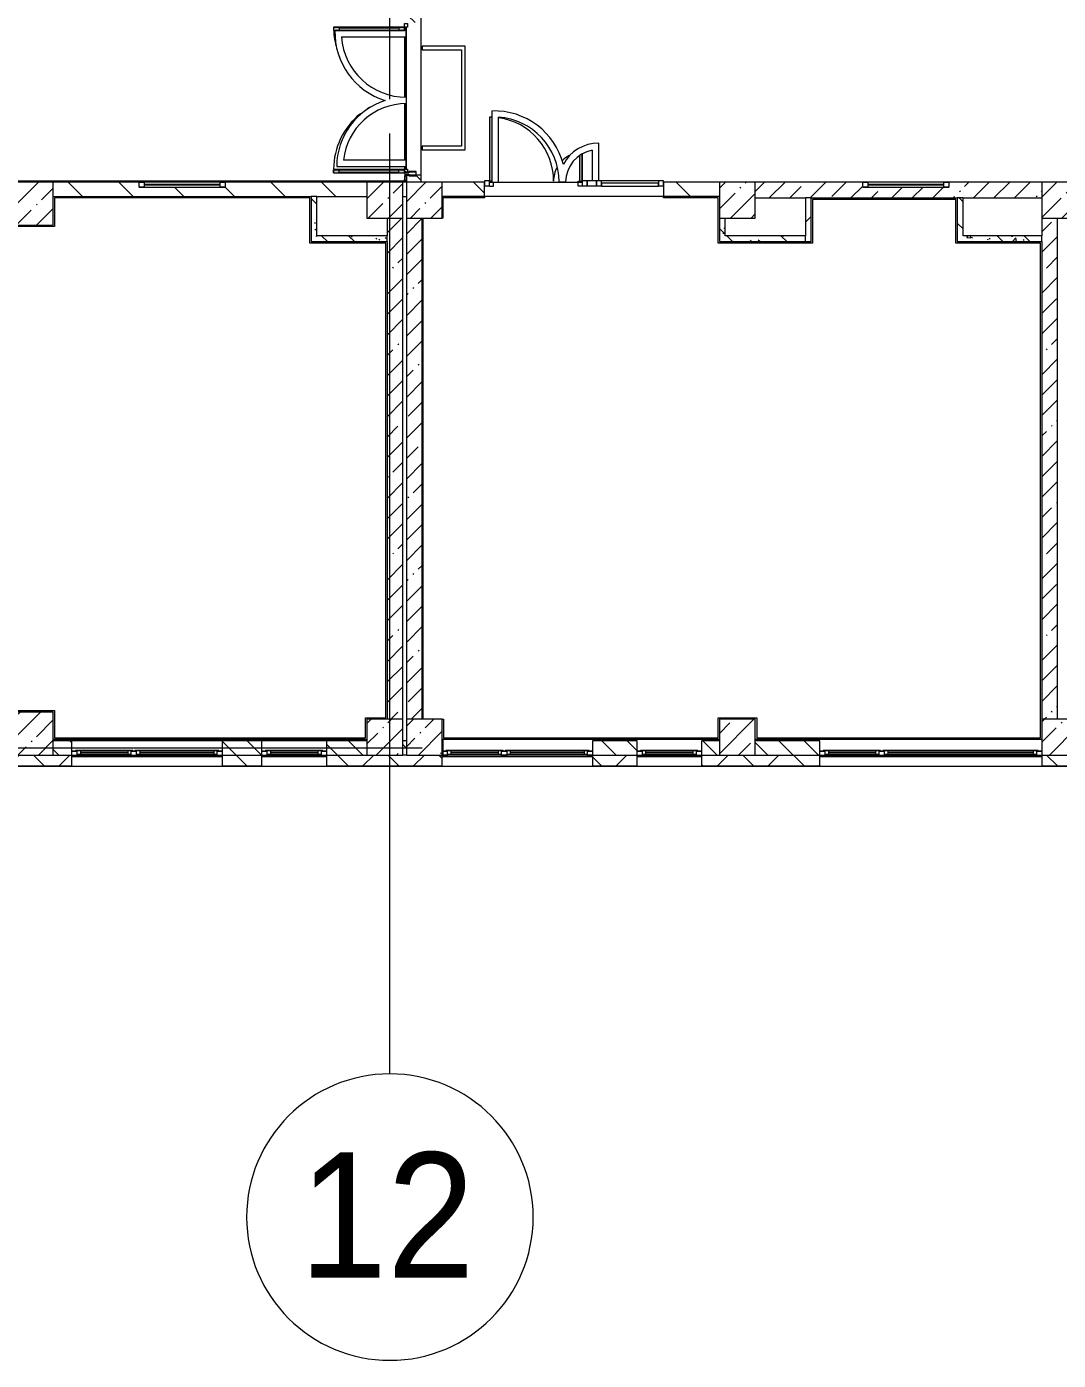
# Model space of a CAD drawing. Header units: millimetres. Extents: x 81682 to 274809, y -8553 to 29000.
# Drawn here: x 181039 to 195439, y -8553 to 10072 of the extents above; entities that cross this region are included whole.
import ezdxf

# ---------------------------------------------------------------- set-up
doc = ezdxf.new("R2010")
doc.units = ezdxf.units.MM
doc.linetypes.add('Осевая', pattern=[3175, 635, -476.25, 1587.5, -476.25])
for name, color, linetype, lineweight, true_color in [('A-DETL-GENF-3', 7, 'Continuous', 5, 0xaaaaaa), ('A-DETL-GENF-4', 7, 'Continuous', 5, 0xe2e2e2), ('A-DOOR-3', 7, 'Continuous', 5, 0xe2e2e2), ('A-DOOR-4', 7, 'Continuous', 5, 0xaaaaaa), ('A-FLOR-2', 7, 'Continuous', 5, 0xaaaaaa), ('I-WALL-4', 7, 'Continuous', 5, 0x787878)]:
    doc.layers.add(name, color=color, linetype=linetype, lineweight=lineweight, true_color=true_color)
for name, color, linetype, lineweight in [('A-GLAZ-3', 7, 'Continuous', 5), ('A-GLAZ-CURT-2', 7, 'Continuous', 5), ('A-GLAZ-CWMG-2', 7, 'Continuous', 5), ('A-WALL', 7, 'Continuous', 9), ('A-WALL-7', 7, 'Continuous', 5), ('I-WALL-2', 7, 'Continuous', 5), ('S-COLS-1', 7, 'Continuous', 5), ('Оси', 7, 'Continuous', 9), ('Оси-1', 7, 'Continuous', 20), ('Оси-2', 7, 'Осевая', 9)]:
    doc.layers.add(name, color=color, linetype=linetype, lineweight=lineweight)
doc.styles.add('Arial_1', font='arial.ttf', dxfattribs={"width": 0.9, "height": 1750})
pattern_1 = [(45, (147798.7, 0), (-285.123, 285.123), []), (45, (148083.8, 0), (-285.123, 285.123), [504.031, -100.806, 16.764, -84.042])]
pattern_2 = [(135, (147798.7, 0), (-377.171, -377.171), [533.4, -88.9, 17.78, -88.9]), (135, (147798.7, 376.94), (-377.171, -377.171), []), (50, (147798.7, 0), (637.6445, -55.7866), [66.675, -733.425]), (355, (147798.7, 0), (-123.349, 668.699), [53.34, -586.74]), (100.451, (147851.8, -4.65), (514.299, 612.908), [56.665, -623.315]), (46.184, (147798.7, 177.8), (948.776, -147.15), [100.012, -1100.137]), (96.636, (147877.8, 165.5), (830.909, 865.997), [84.998, -934.973]), (351.184, (147798.7, 177.8), (830.918, 865.988), [80.01, -880.11]), (21, (147887.6, 133.35), (530.6506, -357.928), [66.675, -733.425]), (326, (147887.6, 133.35), (216.308, 644.6585), [53.34, -586.74]), (71.451, (147931.8, 103.5), (746.9596, 286.724), [56.665, -623.315]), (37.5, (147798.7, 0), (10.8105, 295.9426), [16.764, -562.864, 16.764, -578.866, -588.962]), (37.5, (147798.7, 0), (10.8105, 295.9426), [-1175.258, 16.764, -572.198]), (7.5, (147798.7, 0), (233.8692, 350.6318), [16.764, -322.834, 16.764, -549.529, -224.472]), (7.5, (147798.7, 0), (233.8692, 350.6318), [-905.891, 16.764, -207.708]), (327.5, (147600.44, 0), (474.5678, -20.0513), [16.764, -205.486, 16.764, -676.656, -920.115]), (327.5, (147600.44, 0), (474.5678, -20.0513), [-915.67, 16.764, -903.351]), (317.5, (147511.54, 0), (518.452, 88.9934), [16.764, -272.161, 16.764, -443.738, -653.415]), (317.5, (147511.54, 0), (518.452, 88.9934), [-749.427, 16.764, -636.651])]
pattern_3 = [(135, (147798.7, 0), (-353.5534, -353.5534), [])]

# ---------------------------------------------------------------- blocks, each defined once
blk = doc.blocks.new('BSC_Колонна _Прямоугольная - 500х500-23286270-3_7_3_птичка')
at = {"layer": 'S-COLS-1'}
h = blk.add_hatch(dxfattribs=at)
h.set_pattern_fill('FP_54', color=256, style=0, pattern_type=2)
h.set_pattern_definition([(45, (-38790, -7650), (-285.123, 285.123), []), (45, (-38504.88, -7650), (-285.123, 285.123), [504.031, -100.806, 16.764, -84.042])])
h.paths.add_polyline_path([(-250, -250), (250, -250), (250, 250), (-250, 250), (-250, 100)])
for p, q in [((250, 250), (-250, 250)), ((-250, 250), (-250, -250)), ((250, -250), (250, 250)), ((-250, -250), (250, -250))]:
    blk.add_line(p, q, dxfattribs=at)
blk = doc.blocks.new('BSC_Колонна _Прямоугольная - 500х500-V51-3_7_3_птичка')
at = {"layer": 'S-COLS-1'}
h = blk.add_hatch(dxfattribs=at)
h.set_pattern_fill('FP_55', color=256, style=0, pattern_type=2)
h.set_pattern_definition([(45, (-43160, -7650), (-285.123, 285.123), []), (45, (-42874.88, -7650), (-285.123, 285.123), [504.031, -100.806, 16.764, -84.042])])
h.paths.add_polyline_path([(-250, -250), (250, -250), (250, 250), (-250, 250)])
for p, q in [((250, 250), (-250, 250)), ((-250, 250), (-250, -250)), ((250, -250), (250, 250)), ((-250, -250), (250, -250))]:
    blk.add_line(p, q, dxfattribs=at)
blk = doc.blocks.new('BSC_Колонна _Прямоугольная - 500х500-V52-3_7_3_птичка')
at = {"layer": 'S-COLS-1'}
h = blk.add_hatch(dxfattribs=at)
h.set_pattern_fill('FP_56', color=256, style=0, pattern_type=2)
h.set_pattern_definition([(45, (-47660, -7650), (-285.123, 285.123), []), (45, (-47374.88, -7650), (-285.123, 285.123), [504.031, -100.806, 16.764, -84.042])])
h.paths.add_polyline_path([(-113, -250), (250, -250), (250, 250), (-250, 250), (-250, -250)])
for p, q in [((250, 250), (-250, 250)), ((-250, 250), (-250, -250)), ((250, -250), (250, 250)), ((-250, -250), (250, -250))]:
    blk.add_line(p, q, dxfattribs=at)
blk = doc.blocks.new('BSC_Колонна _Прямоугольная - 500х500-V57-3_7_3_птичка')
at = {"layer": 'S-COLS-1'}
h = blk.add_hatch(dxfattribs=at)
h.set_pattern_fill('FP_61', color=256, style=0, pattern_type=2)
h.set_pattern_definition([(45, (-38790, -150), (-285.123, 285.123), []), (45, (-38504.88, -150), (-285.123, 285.123), [504.031, -100.806, 16.764, -84.042])])
h.paths.add_polyline_path([(-250, -250), (250, -250), (250, 250), (-250, 250), (-250, 80)])
for p, q in [((250, 250), (-250, 250)), ((-250, 250), (-250, -250)), ((250, -250), (250, 250)), ((-250, -250), (250, -250))]:
    blk.add_line(p, q, dxfattribs=at)
blk = doc.blocks.new('BSC_Колонна _Прямоугольная - 500х500-V58-3_7_3_птичка')
at = {"layer": 'S-COLS-1'}
h = blk.add_hatch(dxfattribs=at)
h.set_pattern_fill('FP_62', color=256, style=0, pattern_type=2)
h.set_pattern_definition([(45, (-43160, -150), (-285.123, 285.123), []), (45, (-42874.88, -150), (-285.123, 285.123), [504.031, -100.806, 16.764, -84.042])])
h.paths.add_polyline_path([(-250, -250), (250, -250), (250, 250), (-250, 250)])
for p, q in [((250, 250), (-250, 250)), ((-250, 250), (-250, -250)), ((250, -250), (250, 250)), ((-250, -250), (250, -250))]:
    blk.add_line(p, q, dxfattribs=at)
blk = doc.blocks.new('BSC_Колонна _Прямоугольная - 500х500-V59-3_7_3_птичка')
at = {"layer": 'S-COLS-1'}
h = blk.add_hatch(dxfattribs=at)
h.set_pattern_fill('FP_63', color=256, style=0, pattern_type=2)
h.set_pattern_definition([(45, (-47660, -150), (-285.123, 285.123), []), (45, (-47374.88, -150), (-285.123, 285.123), [504.031, -100.806, 16.764, -84.042])])
h.paths.add_polyline_path([(-250, -250), (250, -250), (250, 250), (-250, 250)])
for p, q in [((250, 250), (-250, 250)), ((-250, 250), (-250, -250)), ((250, -250), (250, 250)), ((-250, -250), (250, -250))]:
    blk.add_line(p, q, dxfattribs=at)
blk = doc.blocks.new('BSC_Колонна _Прямоугольная - 600х600-V75-3_7_3_птичка')
at = {"layer": 'S-COLS-1'}
h = blk.add_hatch(dxfattribs=at)
h.set_pattern_fill('FP_87', color=256, style=0, pattern_type=2)
h.set_pattern_definition([(45, (-33310, -7600), (-285.123, 285.123), []), (45, (-33024.88, -7600), (-285.123, 285.123), [504.031, -100.806, 16.764, -84.042])])
h.paths.add_polyline_path([(-300, -300), (300, -300), (300, 300), (-300, 300), (-300, 150)])
for p, q in [((300, 300), (-300, 300)), ((-300, 300), (-300, -300)), ((300, -300), (300, 300)), ((-300, -300), (300, -300))]:
    blk.add_line(p, q, dxfattribs=at)
blk = doc.blocks.new('BSC_Колонна _Прямоугольная - 600х600-V76-3_7_3_птичка')
at = {"layer": 'S-COLS-1'}
h = blk.add_hatch(dxfattribs=at)
h.set_pattern_fill('FP_88', color=256, style=0, pattern_type=2)
h.set_pattern_definition([(45, (-33310, -200), (-285.123, 285.123), []), (45, (-33024.88, -200), (-285.123, 285.123), [504.031, -100.806, 16.764, -84.042])])
h.paths.add_polyline_path([(-300, -300), (300, -300), (300, 300), (-300, 300), (-300, 30)])
for p, q in [((300, 300), (-300, 300)), ((-300, 300), (-300, -300)), ((300, -300), (300, 300)), ((-300, -300), (300, -300))]:
    blk.add_line(p, q, dxfattribs=at)
blk = doc.blocks.new('120_Окно_СКБ_2Ст - 120_Окно_СКБ_2Ст 2100х2400 _мал створка справа_-22446225-3_7_3_птичка')
at = {"layer": 'A-GLAZ-3'}
for p, q in [((-1050, -127), (-1050, -57)), ((-1050, -57), (-980, -57)), ((1050, -57), (-1050, -57)), ((-980, -127), (-1050, -127)), ((-1050, -127), (-1000, -127)), ((-980, -127), (-1000, -127)), ((-1000, -127), (-1000, -137)), ((-1000, -137), (170, -137)), ((170, -137), (-1000, -137)), ((-980, -57), (-980, -127)), ((150, -87), (-980, -87)), ((-980, -87), (-980, -127)), ((-930, -137), (-930, -87)), ((-930, -107), (100, -107)), ((100, -117), (-930, -117)), ((100, -137), (100, -87)), ((150, -127), (150, -57)), ((150, -57), (220, -57)), ((150, -127), (150, -87)), ((220, -127), (150, -127)), ((170, -127), (150, -127)), ((170, -127), (200, -127)), ((170, -137), (170, -127)), ((220, -127), (200, -127)), ((200, -127), (200, -137)), ((200, -137), (1000, -137)), ((1000, -137), (200, -137)), ((220, -57), (220, -127)), ((980, -87), (220, -87)), ((220, -87), (220, -127)), ((270, -137), (270, -87)), ((270, -107), (930, -107)), ((930, -117), (270, -117)), ((930, -137), (930, -87)), ((980, -127), (980, -57)), ((980, -57), (1050, -57)), ((980, -127), (980, -87)), ((1050, -127), (980, -127)), ((1000, -127), (980, -127)), ((1000, -127), (1050, -127)), ((1000, -137), (1000, -127)), ((1050, -57), (1050, -127))]:
    blk.add_line(p, q, dxfattribs=at)
blk = doc.blocks.new('120_Окно_СКБ_1Ст - 120_Окно_СКБ_1Ст 900х2500_h_-22445987-3_7_3_птичка')
at = {"layer": 'A-GLAZ-3'}
for p, q in [((-450, -127), (-450, -57)), ((-450, -57), (-380, -57)), ((450, -57), (-450, -57)), ((-380, -127), (-450, -127)), ((-450, -127), (-400, -127)), ((-380, -127), (-400, -127)), ((-400, -127), (-400, -137)), ((-400, -137), (400, -137)), ((400, -137), (-400, -137)), ((-380, -57), (-380, -127)), ((380, -87), (-380, -87)), ((-380, -87), (-380, -127)), ((-330, -137), (-330, -87)), ((-330, -107), (330, -107)), ((330, -117), (-330, -117)), ((330, -137), (330, -87)), ((380, -127), (380, -57)), ((380, -57), (450, -57)), ((380, -127), (380, -87)), ((450, -127), (380, -127)), ((400, -127), (380, -127)), ((400, -127), (450, -127)), ((400, -137), (400, -127)), ((450, -57), (450, -127))]:
    blk.add_line(p, q, dxfattribs=at)
blk = doc.blocks.new('120_Окно_СКБ_2Ст - 120_Окно_СКБ_2Ст 3100х2500 _мал_створка слева_ 2-V81-3_7_3_птичка')
at = {"layer": 'A-GLAZ-3'}
for p, q in [((-1550, -127), (-1550, -57)), ((-1550, -57), (-1480, -57)), ((1550, -57), (-1550, -57)), ((-1480, -127), (-1550, -127)), ((-1550, -127), (-1500, -127)), ((-1480, -127), (-1500, -127)), ((-1500, -127), (-1500, -137)), ((-1500, -137), (670, -137)), ((670, -137), (-1500, -137)), ((-1480, -57), (-1480, -127)), ((650, -87), (-1480, -87)), ((-1480, -87), (-1480, -127)), ((-1430, -137), (-1430, -87)), ((-1430, -107), (600, -107)), ((600, -117), (-1430, -117)), ((600, -137), (600, -87)), ((650, -127), (650, -57)), ((650, -57), (720, -57)), ((650, -127), (650, -87)), ((720, -127), (650, -127)), ((670, -127), (650, -127)), ((670, -127), (700, -127)), ((670, -137), (670, -127)), ((720, -127), (700, -127)), ((700, -127), (700, -137)), ((700, -137), (1500, -137)), ((1500, -137), (700, -137)), ((720, -57), (720, -127)), ((1480, -87), (720, -87)), ((720, -87), (720, -127)), ((770, -137), (770, -87)), ((770, -107), (1430, -107)), ((1430, -117), (770, -117)), ((1430, -137), (1430, -87)), ((1480, -127), (1480, -57)), ((1480, -57), (1550, -57)), ((1480, -127), (1480, -87)), ((1550, -127), (1480, -127)), ((1500, -127), (1480, -127)), ((1500, -127), (1550, -127)), ((1500, -137), (1500, -127)), ((1550, -57), (1550, -127))]:
    blk.add_line(p, q, dxfattribs=at)
blk = doc.blocks.new('120_Окно_СКБ_2Ст - 120_Окно_СКБ_2Ст 2100х2400 _мал створка справа_-V82-3_7_3_птичка')
at = {"layer": 'A-GLAZ-3'}
for p, q in [((-1050, -127), (-1050, -57)), ((-1050, -57), (-980, -57)), ((1050, -57), (-1050, -57)), ((-980, -127), (-1050, -127)), ((-1050, -127), (-1000, -127)), ((-980, -127), (-1000, -127)), ((-1000, -127), (-1000, -137)), ((-1000, -137), (170, -137)), ((170, -137), (-1000, -137)), ((-980, -57), (-980, -127)), ((150, -87), (-980, -87)), ((-980, -87), (-980, -127)), ((-930, -137), (-930, -87)), ((-930, -107), (100, -107)), ((100, -117), (-930, -117)), ((100, -137), (100, -87)), ((150, -127), (150, -57)), ((150, -57), (220, -57)), ((150, -127), (150, -87)), ((220, -127), (150, -127)), ((170, -127), (150, -127)), ((170, -127), (200, -127)), ((170, -137), (170, -127)), ((220, -127), (200, -127)), ((200, -127), (200, -137)), ((200, -137), (1000, -137)), ((1000, -137), (200, -137)), ((220, -57), (220, -127)), ((980, -87), (220, -87)), ((220, -87), (220, -127)), ((270, -137), (270, -87)), ((270, -107), (930, -107)), ((930, -117), (270, -117)), ((930, -137), (930, -87)), ((980, -127), (980, -57)), ((980, -57), (1050, -57)), ((980, -127), (980, -87)), ((1050, -127), (980, -127)), ((1000, -127), (980, -127)), ((1000, -127), (1050, -127)), ((1000, -137), (1000, -127)), ((1050, -57), (1050, -127))]:
    blk.add_line(p, q, dxfattribs=at)
blk = doc.blocks.new('BSC_Колонна _Прямоугольная - 500х500-V107-3_7_3_птичка')
at = {"layer": 'S-COLS-1'}
h = blk.add_hatch(dxfattribs=at)
h.set_pattern_fill('FP_118', color=256, style=0, pattern_type=2)
h.set_pattern_definition([(45, (-38240, -150), (-285.123, 285.123), []), (45, (-37954.88, -150), (-285.123, 285.123), [504.031, -100.806, 16.764, -84.042])])
h.paths.add_polyline_path([(-15, -250), (250, -250), (250, 250), (-250, 250), (-250, -250)])
for p, q in [((250, 250), (-250, 250)), ((-250, 250), (-250, -250)), ((250, -250), (250, 250)), ((-250, -250), (250, -250))]:
    blk.add_line(p, q, dxfattribs=at)
blk = doc.blocks.new('BSC_Колонна _Прямоугольная - 500х500-V108-3_7_3_птичка')
at = {"layer": 'S-COLS-1'}
h = blk.add_hatch(dxfattribs=at)
h.set_pattern_fill('FP_119', color=256, style=0, pattern_type=2)
h.set_pattern_definition([(45, (-38240, -7650), (-285.123, 285.123), []), (45, (-37954.88, -7650), (-285.123, 285.123), [504.031, -100.806, 16.764, -84.042])])
h.paths.add_polyline_path([(-15, -250), (250, -250), (250, 250), (-250, 250), (-250, -250)])
for p, q in [((250, 250), (-250, 250)), ((-250, 250), (-250, -250)), ((250, -250), (250, 250)), ((-250, -250), (250, -250))]:
    blk.add_line(p, q, dxfattribs=at)
blk = doc.blocks.new('120_Окно_СКБ_1Ст - 120_Окно_СКБ_1Ст 400х1200 EI30-24228909-3_7_3_птичка')
at = {"layer": 'A-GLAZ-3'}
for p, q in [((-600, 30), (-600, 100)), ((-600, 100), (-530, 100)), ((600, 100), (-600, 100)), ((-530, 30), (-600, 30)), ((-600, 30), (600, 30)), ((-530, 100), (-530, 30)), ((530, 70), (-530, 70)), ((530, 60), (-530, 60)), ((530, 30), (530, 100)), ((530, 100), (600, 100)), ((600, 30), (530, 30)), ((600, 100), (600, 30))]:
    blk.add_line(p, q, dxfattribs=at)
blk = doc.blocks.new('Прямоугольный импост - 50 x 70 мм-V208-3_7_3_птичка')
at = {"layer": 'A-GLAZ-CWMG-2'}
for p, q in [((-70, 35), (0, 35)), ((-70, -35), (-70, 35)), ((0, 35), (0, -35)), ((0, -35), (-70, -35))]:
    blk.add_line(p, q, dxfattribs=at)
blk = doc.blocks.new('Дверь_Витражная_остекление_ - ДВН_ДАО_Главный вход_1200 в свету-V211-3_7_3_птичка')
at = {"layer": 'A-DOOR-3'}
for points in [[(-647, 30), (-613, 35), (-613, 925), (-647, 922), (-647, 35)], [(607, 30), (647, 35), (647, 410), (607, 378), (607, 35)]]:
    blk.add_hatch(color=256, dxfattribs=at).paths.add_polyline_path(points)
at = {"layer": 'A-DETL-GENF-3'}
for p, q in [((-613, 925), (-647, 925)), ((-647, 925), (-647, 35)), ((607, 385), (607, 30)), ((647, 35), (647, 410)), ((-647, 30), (-613, 30)), ((-613, 30), (-647, 30)), ((-592, -40), (-592, 15)), ((592, -40), (592, 30)), ((592, 30), (647, 30)), ((607, 30), (647, 30)), ((-647, -40), (-592, -40)), ((647, -40), (592, -40))]:
    blk.add_line(p, q, dxfattribs=at)
at = {"layer": 'A-DOOR-4'}
for p, q in [((-647, 925), (-647, 35)), ((647, 410), (647, 35))]:
    blk.add_line(p, q, dxfattribs=at)
for centre, radius, start, end in [((-647, 30), 895, 87.7864, 90), ((-647, 30), 895, 360, 81.929), ((647, 30), 400, 117.1206, 134.5389), ((647, 30), 400, 151.213, 180)]:
    blk.add_arc(centre, radius, start, end, dxfattribs=at)
blk = doc.blocks.new('Системная панель - Стемалит - 40мм-32257327-3_7_3_птичка')
at = {"layer": 'A-GLAZ-CURT-2'}
for p, q in [((65, 35), (-65, 35)), ((-65, 35), (-65, -35)), ((65, -35), (65, 35)), ((-65, -35), (65, -35))]:
    blk.add_line(p, q, dxfattribs=at)
blk = doc.blocks.new('Прямоугольный импост - 50 x 70 мм-31687886-3_7_3_птичка')
at = {"layer": 'A-GLAZ-CWMG-2'}
for p, q in [((-35, 35), (35, 35)), ((-35, -35), (-35, 35)), ((35, 35), (35, -35)), ((35, -35), (-35, -35))]:
    blk.add_line(p, q, dxfattribs=at)
blk = doc.blocks.new('Прямоугольный импост - 50 x 70 мм-31701779-3_7_3_птичка')
at = {"layer": 'A-GLAZ-CWMG-2'}
for p, q in [((0, 35), (-70, 35)), ((-70, 35), (-70, -35)), ((0, -35), (0, 35)), ((-70, -35), (0, -35))]:
    blk.add_line(p, q, dxfattribs=at)
blk = doc.blocks.new('Системная панель - Стекло - 40мм-V212-3_7_3_птичка')
at = {"layer": 'A-GLAZ-CURT-2'}
for p, q in [((397.5, 0), (-397.5, 0)), ((-397.5, 0), (-397.5, -40)), ((397.5, -40), (397.5, 0)), ((-397.5, -40), (397.5, -40))]:
    blk.add_line(p, q, dxfattribs=at)
blk = doc.blocks.new('Прямоугольный импост - 50 x 70 мм-31702100-3_7_3_птичка')
at = {"layer": 'A-GLAZ-CWMG-2'}
for p, q in [((-35, 35), (35, 35)), ((-35, -35), (-35, 35)), ((35, 35), (35, -35)), ((35, -35), (-35, -35))]:
    blk.add_line(p, q, dxfattribs=at)
blk = doc.blocks.new('Прямоугольный импост - 50 x 70 мм-31720914-3_7_3_птичка')
at = {"layer": 'A-GLAZ-CWMG-2'}
blk.add_line((32940, 7920), (32145, 7920), dxfattribs=at)
blk = doc.blocks.new('Прямоугольный импост - Импост структурный с накладкой - 160мм Темный-31239214-3_7_3_птичка')
at = {"layer": 'A-GLAZ-CWMG-2'}
for p, q in [((-50, 0), (-50, 17)), ((-50, 17), (0, 17)), ((-40, 0), (-50, 0)), ((-40, -40), (-40, 0)), ((0, 0), (-10, 0)), ((-10, 0), (-10, -40)), ((0, 17), (0, 0)), ((-50, -140), (-50, -40)), ((-50, -40), (-40, -40)), ((0, -140), (-50, -140)), ((-10, -40), (0, -40)), ((0, -40), (0, -140))]:
    blk.add_line(p, q, dxfattribs=at)
blk = doc.blocks.new('Дверь_Витражная_остекление_ - ДВН_ДАО_Главный вход_1800 в свету 5-32258809-3_7_3_птичка')
at = {"layer": 'A-DETL-GENF-4'}
for points in [[(-947.5, -1012.5), (-947.5, -20), (-992.5, -20), (-992.5, -1012.5)], [(1042.5, -1012.5), (1042.5, -20), (997.5, -20), (997.5, -1012.5)]]:
    blk.add_hatch(color=256, dxfattribs=at).paths.add_polyline_path(points)
at = {"layer": 'A-DETL-GENF-3'}
for p, q in [((-947.5, -20), (-992.5, -20)), ((-992.5, -1012.5), (-992.5, -20)), ((-947.5, -20), (-992.5, -20)), ((-992.5, -20), (-992.5, -1012.5)), ((-992.5, -100), (-947.5, -100)), ((-982.5, -932.5), (-982.5, -100)), ((-947.5, -1012.5), (-947.5, -20)), ((-947.5, -1012.5), (-947.5, -20)), ((988.5, -932.5), (988.5, -100)), ((997.5, -1012.5), (997.5, -20)), ((997.5, -20), (997.5, -1012.5)), ((1042.5, -100), (997.5, -100)), ((1032.5, -932.5), (1032.5, -100)), ((1042.5, -1012.5), (1042.5, -20)), ((1042.5, -1012.5), (1042.5, -20)), ((-992.5, -932.5), (-947.5, -932.5)), ((-992.5, -1012.5), (-947.5, -1012.5)), ((-992.5, -1012.5), (-947.5, -1012.5)), ((1042.5, -932.5), (997.5, -932.5)), ((1042.5, -1012.5), (997.5, -1012.5)), ((997.5, -1012.5), (1042.5, -1012.5))]:
    blk.add_line(p, q, dxfattribs=at)
at = {"layer": 'A-DOOR-4'}
for p, q in [((-1042.5, 20), (-992.5, 20)), ((-1042.5, -20), (-1042.5, 20)), ((-992.5, 20), (-992.5, -20)), ((992.5, 20), (1042.5, 20)), ((992.5, -20), (992.5, 20)), ((1042.5, 20), (1042.5, -20)), ((-992.5, -20), (-1042.5, -20)), ((-992.5, -1012.5), (-992.5, -20)), ((992.5, -1012.5), (992.5, -20)), ((1042.5, -20), (992.5, -20))]:
    blk.add_line(p, q, dxfattribs=at)
for centre, start, end in [((992.5, -20), 208.98841, 212.15997), ((992.5, -20), 218.4779, 270), ((-992.5, -20), 270, 285.59895)]:
    blk.add_arc(centre, 992.5, start, end, dxfattribs=at)
blk = doc.blocks.new('Прямоугольный импост - Импост структурный с накладкой - 160мм Темный-31915521-3_7_3_птичка')
at = {"layer": 'A-GLAZ-CWMG-2'}
for p, q in [((-25, 0), (-25, 17)), ((-25, 17), (25, 17)), ((-15, 0), (-25, 0)), ((-15, -40), (-15, 0)), ((25, 0), (15, 0)), ((15, 0), (15, -40)), ((25, 17), (25, 0)), ((-25, -140), (-25, -40)), ((-25, -40), (-15, -40)), ((25, -140), (-25, -140)), ((15, -40), (25, -40)), ((25, -40), (25, -140))]:
    blk.add_line(p, q, dxfattribs=at)
blk = doc.blocks.new('120_Окно_СКБ_1Ст - 120_Окно_СКБ_1Ст 400х1200 EI30-24228621-3_7_3_птичка')
at = {"layer": 'A-GLAZ-3'}
for p, q in [((-600, 40), (-600, 110)), ((-600, 110), (-530, 110)), ((600, 110), (-600, 110)), ((-530, 40), (-600, 40)), ((-600, 40), (600, 40)), ((-530, 110), (-530, 40)), ((530, 80), (-530, 80)), ((530, 70), (-530, 70)), ((530, 40), (530, 110)), ((530, 110), (600, 110)), ((600, 40), (530, 40)), ((600, 110), (600, 40))]:
    blk.add_line(p, q, dxfattribs=at)
blk = doc.blocks.new('Ось сетки - D8-29747960-3_7_3_птичка')
at = {"layer": 'Оси-1'}
for start, end in [(360, 180), (180, 360)]:
    blk.add_arc((0, 0), 4, start, end, dxfattribs=at)

msp = doc.modelspace()

# ---------------------------------------------------------------- hatches: boundary and pattern name
at = {"layer": 'A-WALL-7'}
h = msp.add_hatch(dxfattribs=at)
h.set_pattern_fill('FP_77', color=256, style=0, pattern_type=2)
h.set_pattern_definition([(135, (147798.7, 0), (-176.7767, -176.7767), [])])
h.paths.add_polyline_path([(213057.4, -100), (213208.7, -100), (213208.7, 100), (212958.7, 100), (212958.7, -100)])
h.paths.add_polyline_path([(202803.2, -100), (203308.7, -100), (203308.7, 100), (202558.7, 100), (202558.7, -100)])
h.paths.add_polyline_path([(204708.7, -100), (205608.7, -100), (205608.7, 100), (204708.7, 100), (204708.7, -52.2)])
h.paths.add_polyline_path([(212058.7, -100), (212058.7, 100), (211508.7, 100), (211508.7, -100)])
h.paths.add_polyline_path([(209208.7, -100), (209408.7, -100), (209408.7, 100), (209208.7, 100), (209208.7, 42.9)])
h.paths.add_polyline_path([(191616.7, -100), (192108.7, -100), (192108.7, 100), (191208.7, 100), (191208.7, -100)])
h.paths.add_polyline_path([(195958.7, -100), (195958.7, 100), (195708.7, 100), (195708.7, -100)])
h.paths.add_polyline_path([(198808.7, -100), (198808.7, 100), (198058.7, 100), (198058.7, -100)])
h.paths.add_polyline_path([(190458.7, -100), (190708.7, -100), (190708.7, 100), (190458.7, 100)])
h.paths.add_polyline_path([(200208.7, -100), (200458.7, -100), (200458.7, 100), (200208.7, 100), (200208.7, 33.3)])
h.paths.add_polyline_path([(189558.7, -100), (189558.7, 100), (188938.7, 100), (188938.7, -100)])
h.paths.add_polyline_path([(181668.7, -100), (181668.7, 100), (181408.7, 100), (181408.7, -100)])
h.paths.add_polyline_path([(186338.7, -100), (186338.7, 100), (186288.7, 100), (186288.7, -100)])
h.paths.add_polyline_path([(177608.4, -100), (177781.5, -100), (177781.5, 100), (177608.4, 100), (177608.4, 55.2)])
h.paths.add_polyline_path([(185788.7, -100), (185788.7, 100), (185221.7, 100), (185221.7, -100)])
h.paths.add_polyline_path([(179498.1, -100), (179908.7, -100), (179908.7, 100), (178681.5, 100), (178681.5, -100)])
h.paths.add_polyline_path([(183768.7, -100), (184321.7, -100), (184321.7, 100), (183768.7, 100)])
h.paths.add_polyline_path([(170308.7, -100), (170508.7, -100), (170508.7, 100), (170308.7, 100), (170308.7, 63.6)])
h.paths.add_polyline_path([(172608.7, -100), (173358.7, -100), (173358.7, 100), (172608.7, 100)])
h.paths.add_polyline_path([(163408.7, -100), (163408.7, 100), (162658.7, 100), (162658.7, -100)])
h.paths.add_polyline_path([(169408.7, -100), (169708.7, -100), (169708.7, 100), (169408.7, 100)])
h.paths.add_polyline_path([(164308.7, -100), (165058.7, -100), (165058.7, 100), (164308.7, 100)])
h.paths.add_polyline_path([(167379.4, -100), (168508.7, -100), (168508.7, 100), (167158.7, 100), (167158.7, -100)])
h.paths.add_polyline_path([(174208.4, -100), (174208.4, 100), (173958.7, 100), (173958.7, -100)])
h.paths.add_polyline_path([(154628.7, -100), (155458.7, -100), (155458.7, 100), (154628.7, 100)])
h.paths.add_polyline_path([(158908.7, -100), (158908.7, 100), (158158.4, 100), (158158.4, -100)])
h.paths.add_polyline_path([(159921.8, -100), (159958.7, -100), (159958.7, 100), (159808.7, 100), (159808.7, -100)])
h = msp.add_hatch(dxfattribs=at)
h.set_pattern_fill('FP_79', color=256, style=0, pattern_type=2)
h.set_pattern_definition([(45, (147798.7, 0), (-353.5534, 353.5534), []), (135, (147798.7, 0), (-353.5534, -353.5534), [])])
h.paths.add_polyline_path([(202803.2, -250), (203308.7, -250), (203308.7, -100), (202558.7, -100), (202558.7, -250)])
h.paths.add_polyline_path([(204425.8, -250), (204425.8, -100), (204208.7, -100), (204208.7, -250)])
h.paths.add_polyline_path([(192108.7, -250), (192108.7, -100), (190458.7, -100), (190458.7, -250), (191616.7, -250)])
h.paths.add_polyline_path([(195958.7, -250), (195958.7, -100), (195208.7, -100), (195208.7, -250), (195708.7, -250)])
h.paths.add_polyline_path([(188938.7, -250), (189558.7, -250), (189558.7, -100), (188938.7, -100)])
h.paths.add_polyline_path([(200458.7, -250), (200458.7, -100), (199708.7, -100), (199708.7, -250), (200006.6, -250)])
h.paths.add_polyline_path([(198058.7, -250), (198808.7, -250), (198808.7, -100), (198058.7, -100)])
h.paths.add_polyline_path([(179498.1, -250), (179908.7, -250), (179908.7, -100), (178681.5, -100), (178681.5, -250)])
h.paths.add_polyline_path([(186838.7, -250), (186838.7, -100), (185221.7, -100), (185221.7, -250), (186023.5, -250)])
h.paths.add_polyline_path([(180808.7, -250), (181668.7, -250), (181668.7, -100), (180808.7, -100)])
h.paths.add_polyline_path([(183768.7, -250), (184321.7, -250), (184321.7, -100), (183768.7, -100)])
h.paths.add_polyline_path([(177781.5, -250), (177781.5, -100), (177008.4, -100), (177008.4, -250), (177633.7, -250)])
h.paths.add_polyline_path([(173904.9, -250), (174208.4, -250), (174208.4, -100), (172608.7, -100), (172608.7, -250), (172972.6, -250)])
h.paths.add_polyline_path([(170308.7, -250), (170508.7, -250), (170508.7, -100), (169408.7, -100), (169408.7, -250), (170176, -250)])
h.paths.add_polyline_path([(168508.7, -250), (168508.7, -100), (167158.7, -100), (167158.7, -250), (167379.4, -250)])
h.paths.add_polyline_path([(162658.7, -250), (163408.7, -250), (163408.7, -100), (162658.7, -100)])
h.paths.add_polyline_path([(165058.7, -250), (165058.7, -100), (164308.7, -100), (164308.7, -250), (164582.8, -250)])
h.paths.add_polyline_path([(159808.7, -250), (160558.7, -250), (160558.7, -100), (159808.7, -100)])
h.paths.add_polyline_path([(154628.7, -250), (156058.4, -250), (156058.4, -100), (154628.7, -100)])
h.paths.add_polyline_path([(151528.7, -250), (151528.7, -100), (147538.7, -100), (147538.7, -250), (150599.8, -250)])
h.paths.add_polyline_path([(158908.7, -250), (158908.7, -100), (158158.4, -100), (158158.4, -250)])
at = {"layer": 'I-WALL-2'}
h = msp.add_hatch(dxfattribs=at)
h.set_pattern_fill('FP_78', color=256, style=0, pattern_type=2)
h.set_pattern_definition(pattern_3)
h.paths.add_polyline_path([(186338.7, 7900), (186538.7, 7900), (186538.7, 8000), (186338.7, 8000)])
h.paths.add_polyline_path([(186338.7, 10130), (186538.7, 10130), (186538.7, 10230), (186338.7, 10230)])
h = msp.add_hatch(dxfattribs=at)
h.set_pattern_fill('FP_78', color=256, style=0, pattern_type=2)
h.set_pattern_definition(pattern_3)
h.paths.add_polyline_path([(189928.7, 7700), (190708.7, 7700), (190708.7, 7900), (189928.7, 7900)])
h.paths.add_polyline_path([(181408.7, 7700), (185788.7, 7700), (185788.7, 7900), (183808.7, 7900), (183808.7, 7830), (182608.7, 7830), (182608.7, 7900), (181408.7, 7900), (181408.7, 7750.3)])
h.paths.add_polyline_path([(186838.7, 7700), (187428.7, 7700), (187428.7, 7900), (186838.7, 7900), (186838.7, 7750.3)])
h.paths.add_polyline_path([(186338.7, 7700), (186338.7, 7900), (186288.7, 7900), (186288.7, 7700)])
h.paths.add_polyline_path([(178158.4, 7700), (178308.7, 7700), (178308.7, 7900), (177608.4, 7900), (177608.4, 7700)])
h = msp.add_hatch(dxfattribs=at)
h.set_pattern_fill('FP_75', color=256, style=0, pattern_type=2)
h.set_pattern_definition(pattern_1)
h.paths.add_polyline_path([(194108.7, 7680), (195208.7, 7680), (195208.7, 7900), (193908.7, 7900), (193908.7, 7830), (192708.7, 7830), (192708.7, 7900), (191208.7, 7900), (191208.7, 7680), (194028.7, 7680)])
h = msp.add_hatch(dxfattribs=at)
h.set_pattern_fill('FP_80', color=256, style=0, pattern_type=2)
h.set_pattern_definition([(45, (147798.7, 0), (-176.7767, 176.7767), [])])
h.paths.add_polyline_path([(191988.7, 7070), (191988.7, 7680), (191908.7, 7680), (191908.7, 7070)])
h = msp.add_hatch(dxfattribs=at)
h.set_pattern_fill('FP_75', color=256, style=0, pattern_type=2)
h.set_pattern_definition(pattern_1)
h.paths.add_polyline_path([(186279.2, 400), (186288.7, 400), (186288.7, 7400), (186068.7, 7400), (186068.7, 400)])
h = msp.add_hatch(dxfattribs=at)
h.set_pattern_fill('FP_75', color=256, style=0, pattern_type=2)
h.set_pattern_definition(pattern_1)
h.paths.add_polyline_path([(186558.7, 400), (186558.7, 7400), (186338.7, 7400), (186338.7, 400), (186347.4, 400)])
h = msp.add_hatch(dxfattribs=at)
h.set_pattern_fill('FP_75', color=256, style=0, pattern_type=2)
h.set_pattern_definition(pattern_1)
h.paths.add_polyline_path([(195428.7, 400), (195428.7, 7400), (195208.7, 7400), (195208.7, 400), (195419.2, 400)])
at = {"layer": 'I-WALL-4'}
h = msp.add_hatch(dxfattribs=at)
h.set_pattern_fill('FP_84', color=256, style=0, pattern_type=2)
h.set_pattern_definition(pattern_2)
h.paths.add_polyline_path([(185088.7, 7150), (185088.7, 7700), (185008.7, 7700), (185008.7, 7150)])
h = msp.add_hatch(dxfattribs=at)
h.set_pattern_fill('FP_84', color=256, style=0, pattern_type=2)
h.set_pattern_definition(pattern_2)
h.paths.add_polyline_path([(194108.7, 7070), (194108.7, 7680), (194028.7, 7680), (194028.7, 7070)])
h = msp.add_hatch(dxfattribs=at)
h.set_pattern_fill('FP_84', color=256, style=0, pattern_type=2)
h.set_pattern_definition(pattern_2)
h.paths.add_polyline_path([(190788.7, 7150), (190788.7, 7400), (190708.7, 7400), (190708.7, 7150)])
h = msp.add_hatch(dxfattribs=at)
h.set_pattern_fill('FP_84', color=256, style=0, pattern_type=2)
h.set_pattern_definition(pattern_2)
h.paths.add_polyline_path([(186068.7, 7070), (186068.7, 7150), (185008.7, 7150), (185008.7, 7070), (186023.5, 7070)])
h = msp.add_hatch(dxfattribs=at)
h.set_pattern_fill('FP_84', color=256, style=0, pattern_type=2)
h.set_pattern_definition(pattern_2)
h.paths.add_polyline_path([(191908.7, 7070), (191908.7, 7150), (190708.7, 7150), (190708.7, 7070), (191616.7, 7070)])
h = msp.add_hatch(dxfattribs=at)
h.set_pattern_fill('FP_84', color=256, style=0, pattern_type=2)
h.set_pattern_definition(pattern_2)
h.paths.add_polyline_path([(195208.7, 7070), (195208.7, 7150), (194108.7, 7150), (194108.7, 7070)])

# ---------------------------------------------------------------- linework, layer by layer
at = {"layer": 'A-FLOR-2'}
for p, q in [((186318.2, 10064.1), (186318.2, 10018)), ((186318.7, 10018), (186318.7, 10064.1)), ((186335.7, 10018), (185341, 10018)), ((185433, 9928), (186335.7, 9928)), ((186318.2, 9928), (186318.2, 9088.1)), ((186318.7, 9088.1), (186318.7, 9928)), ((186335.7, 9928), (186335.7, 10018)), ((187158.7, 9799.8), (186558.7, 9799.8)), ((186558.7, 9799.8), (186558.7, 9749.8)), ((186558.7, 9749.8), (187108.7, 9749.8)), ((187108.7, 9749.8), (187108.7, 8401.7)), ((187158.7, 8351.7), (187158.7, 9799.8)), ((186318.2, 8995.9), (186318.2, 8207.6)), ((186318.7, 8207.6), (186318.7, 8995.9)), ((186338.7, 8997), (186338.7, 9087)), ((187532.7, 8894.4), (187532.7, 7900)), ((187622.7, 7900), (187622.7, 8806.8)), ((187108.7, 8401.7), (186558.7, 8401.7)), ((186558.7, 8401.7), (186558.7, 8351.7)), ((189022.9, 7920), (189022.9, 8443.9)), ((186335.7, 8207.6), (185461.3, 8207.6)), ((186335.7, 8117.6), (186335.7, 8207.6)), ((186558.7, 8351.7), (187158.7, 8351.7)), ((188932.9, 8346.4), (188932.9, 7920)), ((185366.7, 8117.6), (186335.7, 8117.6)), ((186318.2, 8117.6), (186318.2, 8080)), ((186318.7, 8080), (186318.7, 8117.6)), ((180808.7, 7920), (186308.2, 7920)), ((186318.2, 7991.2), (186318.2, 7931)), ((186318.2, 7911), (186318.2, 7900)), ((186318.7, 7931), (186318.7, 7990.6)), ((187532.7, 7900), (187622.7, 7900)), ((188471.3, 7903.5), (188561.4, 7903.5)), ((184988.7, 7680), (181428.7, 7680)), ((181428.7, 7680), (181428.7, 7280)), ((184988.7, 7050), (184988.7, 7680)), ((187428.7, 7680), (186848.7, 7680)), ((186848.7, 7680), (186848.7, 7400)), ((187428.7, 7700), (187428.7, 7680)), ((189928.7, 7680), (189928.7, 7700)), ((190688.7, 7680), (189928.7, 7680)), ((190688.7, 7050), (190688.7, 7680)), ((194008.7, 7660), (192008.7, 7660)), ((192008.7, 7660), (192008.7, 7050)), ((194008.7, 7050), (194008.7, 7660)), ((181428.7, 7280), (180808.7, 7280)), ((186568.7, 7400), (186568.7, 400)), ((186848.7, 7400), (186838.7, 7400)), ((186053.7, 7050), (184988.7, 7050)), ((186053.7, 420), (186053.7, 7050)), ((192008.7, 7050), (190688.7, 7050)), ((195188.7, 7050), (194008.7, 7050)), ((195188.7, 140), (195188.7, 7050)), ((180788.7, 520), (181428.7, 520)), ((181428.7, 520), (181428.7, 140)), ((185768.7, 140), (185768.7, 420)), ((185768.7, 420), (186053.7, 420)), ((186838.7, 400), (186858.7, 400)), ((186858.7, 400), (186858.7, 140)), ((190688.7, 140), (190688.7, 420)), ((190688.7, 420), (191228.7, 420)), ((191228.7, 420), (191228.7, 140)), ((181428.7, 140), (185768.7, 140)), ((186858.7, 140), (190688.7, 140)), ((191228.7, 140), (195188.7, 140))]:
    msp.add_line(p, q, dxfattribs=at)
for centre, radius, start, end in [((186335.7, 9992), 995, 178.50265, 252.82384), ((186335.7, 9992), 905, 184.05524, 270.18994), ((186335.7, 8118), 969, 107.65196, 180.02266), ((186335.7, 8118), 879, 89.80445, 174.14835), ((187566.4, 7900), 995, 14.33829, 91.93805), ((187566.3, 7903.5), 905, 360, 86.42904), ((189015.4, 7900), 544, 89.21005, 153.06648), ((189015.4, 7900), 454, 100.46985, 179.55829)]:
    msp.add_arc(centre, radius, start, end, dxfattribs=at)
at = {"layer": 'A-WALL'}
for p, q in [((185088.7, 7700), (185008.7, 7700)), ((191988.7, 7680), (191908.7, 7680)), ((194108.7, 7680), (194028.7, 7680)), ((186068.7, 7070), (186068.7, 7150)), ((191908.7, 7070), (191908.7, 7150)), ((195208.7, 7070), (195208.7, 7150)), ((181408.7, -100), (181668.7, -100)), ((183768.7, -100), (184321.7, -100)), ((185221.7, -100), (185788.7, -100)), ((186338.7, -100), (186288.7, -100)), ((188938.7, -100), (189558.7, -100)), ((190458.7, -100), (190708.7, -100)), ((191208.7, -100), (192108.7, -100)), ((180808.7, -250), (181668.7, -250)), ((180808.7, -253), (181668.7, -253)), ((183768.7, -250), (184321.7, -250)), ((183768.7, -253), (184321.7, -253)), ((185221.7, -250), (186838.7, -250)), ((185221.7, -253), (186838.7, -253)), ((188938.7, -250), (189558.7, -250)), ((188938.7, -253), (189558.7, -253)), ((190458.7, -250), (192108.7, -250)), ((190458.7, -253), (192108.7, -253)), ((195208.7, -250), (195958.7, -250)), ((195208.7, -253), (195958.7, -253))]:
    msp.add_line(p, q, dxfattribs=at)
at = {"layer": 'A-WALL-7'}
for p, q in [((186328.2, 7931), (186308.2, 7931)), ((186308.2, 7931), (186308.2, 7911)), ((186308.2, 7911), (186328.2, 7911)), ((186328.2, 7911), (186328.2, 7931)), ((181668.7, 100), (181408.7, 100)), ((181668.7, -258), (181668.7, 100)), ((184321.7, 100), (183768.7, 100)), ((183768.7, 100), (183768.7, -258)), ((184321.7, -258), (184321.7, 100)), ((185788.7, 100), (185221.7, 100)), ((185221.7, 100), (185221.7, -258)), ((186338.7, 100), (186288.7, 100)), ((189558.7, 100), (188938.7, 100)), ((188938.7, 100), (188938.7, -258)), ((189558.7, -258), (189558.7, 100)), ((190708.7, 100), (190458.7, 100)), ((190458.7, 100), (190458.7, -258)), ((192108.7, 100), (191208.7, 100)), ((192108.7, -258), (192108.7, 100)), ((181668.7, -100), (183768.7, -100)), ((184321.7, -100), (185221.7, -100)), ((186838.7, -258), (186838.7, -100)), ((186838.7, -100), (186848.7, -100)), ((189558.7, -100), (190458.7, -100)), ((192108.7, -100), (195208.7, -100)), ((195208.7, -100), (195208.7, -258)), ((184321.7, -258), (169408.7, -258)), ((198808.7, -258), (184321.7, -258))]:
    msp.add_line(p, q, dxfattribs=at)
at = {"layer": 'I-WALL-2'}
for p, q in [((186338.7, 9087), (186338.7, 10064.1)), ((186538.7, 10230), (186538.7, 7900)), ((186338.7, 8080), (186338.7, 8997)), ((182608.7, 7900), (181408.7, 7900)), ((185788.7, 7900), (183808.7, 7900)), ((186338.7, 7900), (186288.7, 7900)), ((186538.7, 8000), (186338.7, 8000)), ((186338.7, 8000), (186338.7, 7900)), ((187428.7, 7900), (186838.7, 7900)), ((187428.7, 7700), (187428.7, 7900)), ((187498.7, 7900), (187532.7, 7900)), ((187622.7, 7900), (188793.7, 7900)), ((190708.7, 7900), (189928.7, 7900)), ((189928.7, 7900), (189928.7, 7700)), ((192708.7, 7900), (191208.7, 7900)), ((195208.7, 7900), (193908.7, 7900)), ((181408.7, 7700), (185008.7, 7700)), ((185008.7, 7700), (185008.7, 7070)), ((185088.7, 7150), (185088.7, 7700)), ((185088.7, 7700), (185788.7, 7700)), ((186288.7, 7700), (186338.7, 7700)), ((190708.7, 7700), (186838.7, 7700)), ((191208.7, 7680), (191908.7, 7680)), ((191908.7, 7680), (191908.7, 7150)), ((191988.7, 7070), (191988.7, 7680)), ((191988.7, 7680), (194028.7, 7680)), ((194028.7, 7680), (194028.7, 7070)), ((194108.7, 7150), (194108.7, 7680)), ((194108.7, 7680), (195208.7, 7680)), ((186068.7, 7400), (186068.7, 7150)), ((186288.7, 400), (186288.7, 7400)), ((186338.7, 7400), (186338.7, 400)), ((186558.7, 400), (186558.7, 7400)), ((190708.7, 7400), (190708.7, 7070)), ((190788.7, 7150), (190788.7, 7400)), ((195208.7, 7400), (195208.7, 7150)), ((195428.7, 400), (195428.7, 7400)), ((186068.7, 7150), (185088.7, 7150)), ((191908.7, 7150), (190788.7, 7150)), ((195208.7, 7150), (194108.7, 7150)), ((185008.7, 7070), (186068.7, 7070)), ((186068.7, 7070), (186068.7, 400)), ((190708.7, 7070), (191988.7, 7070)), ((194028.7, 7070), (195208.7, 7070)), ((195208.7, 7070), (195208.7, 400)), ((181408.7, 120), (185768.7, 120)), ((181428.7, 100), (181428.7, 120)), ((183768.7, 100), (181668.7, 100)), ((185221.7, 100), (184321.7, 100)), ((185768.7, 120), (185768.7, 100)), ((186848.7, 120), (190708.7, 120)), ((186848.7, 120), (186848.7, -100)), ((191208.7, 120), (195208.7, 120)), ((188938.7, -100), (186848.7, -100))]:
    msp.add_line(p, q, dxfattribs=at)
at = {"layer": 'Оси'}
for p, q in [((186108.7, -4552.8), (186108.7, 7947.2)), ((174058.7, 0), (186558.7, 0))]:
    msp.add_line(p, q, dxfattribs=at)
at = {"layer": 'Оси-2'}
msp.add_line((186108.7, 7947.2), (186108.7, 11277.7), dxfattribs=at)

# ---------------------------------------------------------------- block references
at = {"layer": 'A-DOOR-4', "rotation": 269.9999999999999}
msp.add_blockref('Дверь_Витражная_остекление_ - ДВН_ДАО_Главный вход_1800 в свету 5-32258809-3_7_3_птичка', (186334.7, 9072.5), dxfattribs=at)
at = {"layer": 'A-DOOR-4'}
msp.add_blockref('Дверь_Витражная_остекление_ - ДВН_ДАО_Главный вход_1200 в свету-V211-3_7_3_птичка', (188146.2, 7885), dxfattribs=at)
at = {"layer": 'A-GLAZ-3'}
for name, p in [('120_Окно_СКБ_1Ст - 120_Окно_СКБ_1Ст 400х1200 EI30-24228909-3_7_3_птичка', (183208.7, 7800)), ('120_Окно_СКБ_1Ст - 120_Окно_СКБ_1Ст 400х1200 EI30-24228621-3_7_3_птичка', (193308.7, 7790))]:
    msp.add_blockref(name, p, dxfattribs=at)
at = {"layer": 'A-GLAZ-3', "rotation": 180}
for name, p in [('120_Окно_СКБ_2Ст - 120_Окно_СКБ_2Ст 2100х2400 _мал створка справа_-22446225-3_7_3_птичка', (182718.7, -175)), ('120_Окно_СКБ_1Ст - 120_Окно_СКБ_1Ст 900х2500_h_-22445987-3_7_3_птичка', (184771.7, -175)), ('120_Окно_СКБ_2Ст - 120_Окно_СКБ_2Ст 2100х2400 _мал створка справа_-V82-3_7_3_птичка', (187888.7, -175)), ('120_Окно_СКБ_1Ст - 120_Окно_СКБ_1Ст 900х2500_h_-22445987-3_7_3_птичка', (190008.7, -175)), ('120_Окно_СКБ_2Ст - 120_Окно_СКБ_2Ст 3100х2500 _мал_створка слева_ 2-V81-3_7_3_птичка', (193658.7, -175))]:
    msp.add_blockref(name, p, dxfattribs=at)
at = {"layer": 'A-GLAZ-CURT-2'}
for name, p in [('Системная панель - Стемалит - 40мм-32257327-3_7_3_птичка', (188928.7, 7885)), ('Системная панель - Стекло - 40мм-V212-3_7_3_птичка', (189461.2, 7885))]:
    msp.add_blockref(name, p, dxfattribs=at)
at = {"layer": 'A-GLAZ-CWMG-2', "extrusion": (0, 0, -1)}
for name, p, rotation in [('Прямоугольный импост - Импост структурный с накладкой - 160мм Темный-31239214-3_7_3_птичка', (-186334.7, 8000), 270.0000000000001), ('Прямоугольный импост - Импост структурный с накладкой - 160мм Темный-31915521-3_7_3_птичка', (-186334.7, 8015), 270.0000000000001), ('Прямоугольный импост - 50 x 70 мм-31687886-3_7_3_птичка', (-188828.7, 7885), 180), ('Прямоугольный импост - 50 x 70 мм-31702100-3_7_3_птичка', (-189028.7, 7885), 180), ('Прямоугольный импост - 50 x 70 мм-V208-3_7_3_птичка', (-189928.7, 7885), 180)]:
    msp.add_blockref(name, p, dxfattribs=dict(at, rotation=rotation))
at = {"layer": 'A-GLAZ-CWMG-2', "rotation": 180}
msp.add_blockref('Прямоугольный импост - 50 x 70 мм-31701779-3_7_3_птичка', (187428.7, 7885), dxfattribs=at)
at = {"layer": 'A-GLAZ-CWMG-2'}
msp.add_blockref('Прямоугольный импост - 50 x 70 мм-31720914-3_7_3_птичка', (156918.7, 0), dxfattribs=at)
at = {"layer": 'S-COLS-1'}
for name, p in [('BSC_Колонна _Прямоугольная - 600х600-V75-3_7_3_птичка', (181108.7, 7600)), ('BSC_Колонна _Прямоугольная - 500х500-V108-3_7_3_птичка', (186038.7, 7650)), ('BSC_Колонна _Прямоугольная - 500х500-23286270-3_7_3_птичка', (186588.7, 7650)), ('BSC_Колонна _Прямоугольная - 500х500-V51-3_7_3_птичка', (190958.7, 7650)), ('BSC_Колонна _Прямоугольная - 500х500-V52-3_7_3_птичка', (195458.7, 7650)), ('BSC_Колонна _Прямоугольная - 600х600-V76-3_7_3_птичка', (181108.7, 200)), ('BSC_Колонна _Прямоугольная - 500х500-V107-3_7_3_птичка', (186038.7, 150)), ('BSC_Колонна _Прямоугольная - 500х500-V57-3_7_3_птичка', (186588.7, 150)), ('BSC_Колонна _Прямоугольная - 500х500-V58-3_7_3_птичка', (190958.7, 150)), ('BSC_Колонна _Прямоугольная - 500х500-V59-3_7_3_птичка', (195458.7, 150))]:
    msp.add_blockref(name, p, dxfattribs=at)
at = {"layer": 'Оси-1', "xscale": 499.9999999999995, "yscale": 499.9999999999995, "zscale": 499.9999999999995}
msp.add_blockref('Ось сетки - D8-29747960-3_7_3_птичка', (186108.7, -6552.8), dxfattribs=at)

# ---------------------------------------------------------------- texts
at = {"layer": 'Оси', "insert": (184845.6, -5649.6), "char_height": 1750, "width": 3030.379, "attachment_point": 1, "style": 'Arial_1'}
msp.add_mtext('12', dxfattribs=at)

doc.saveas('drawing.dxf')
